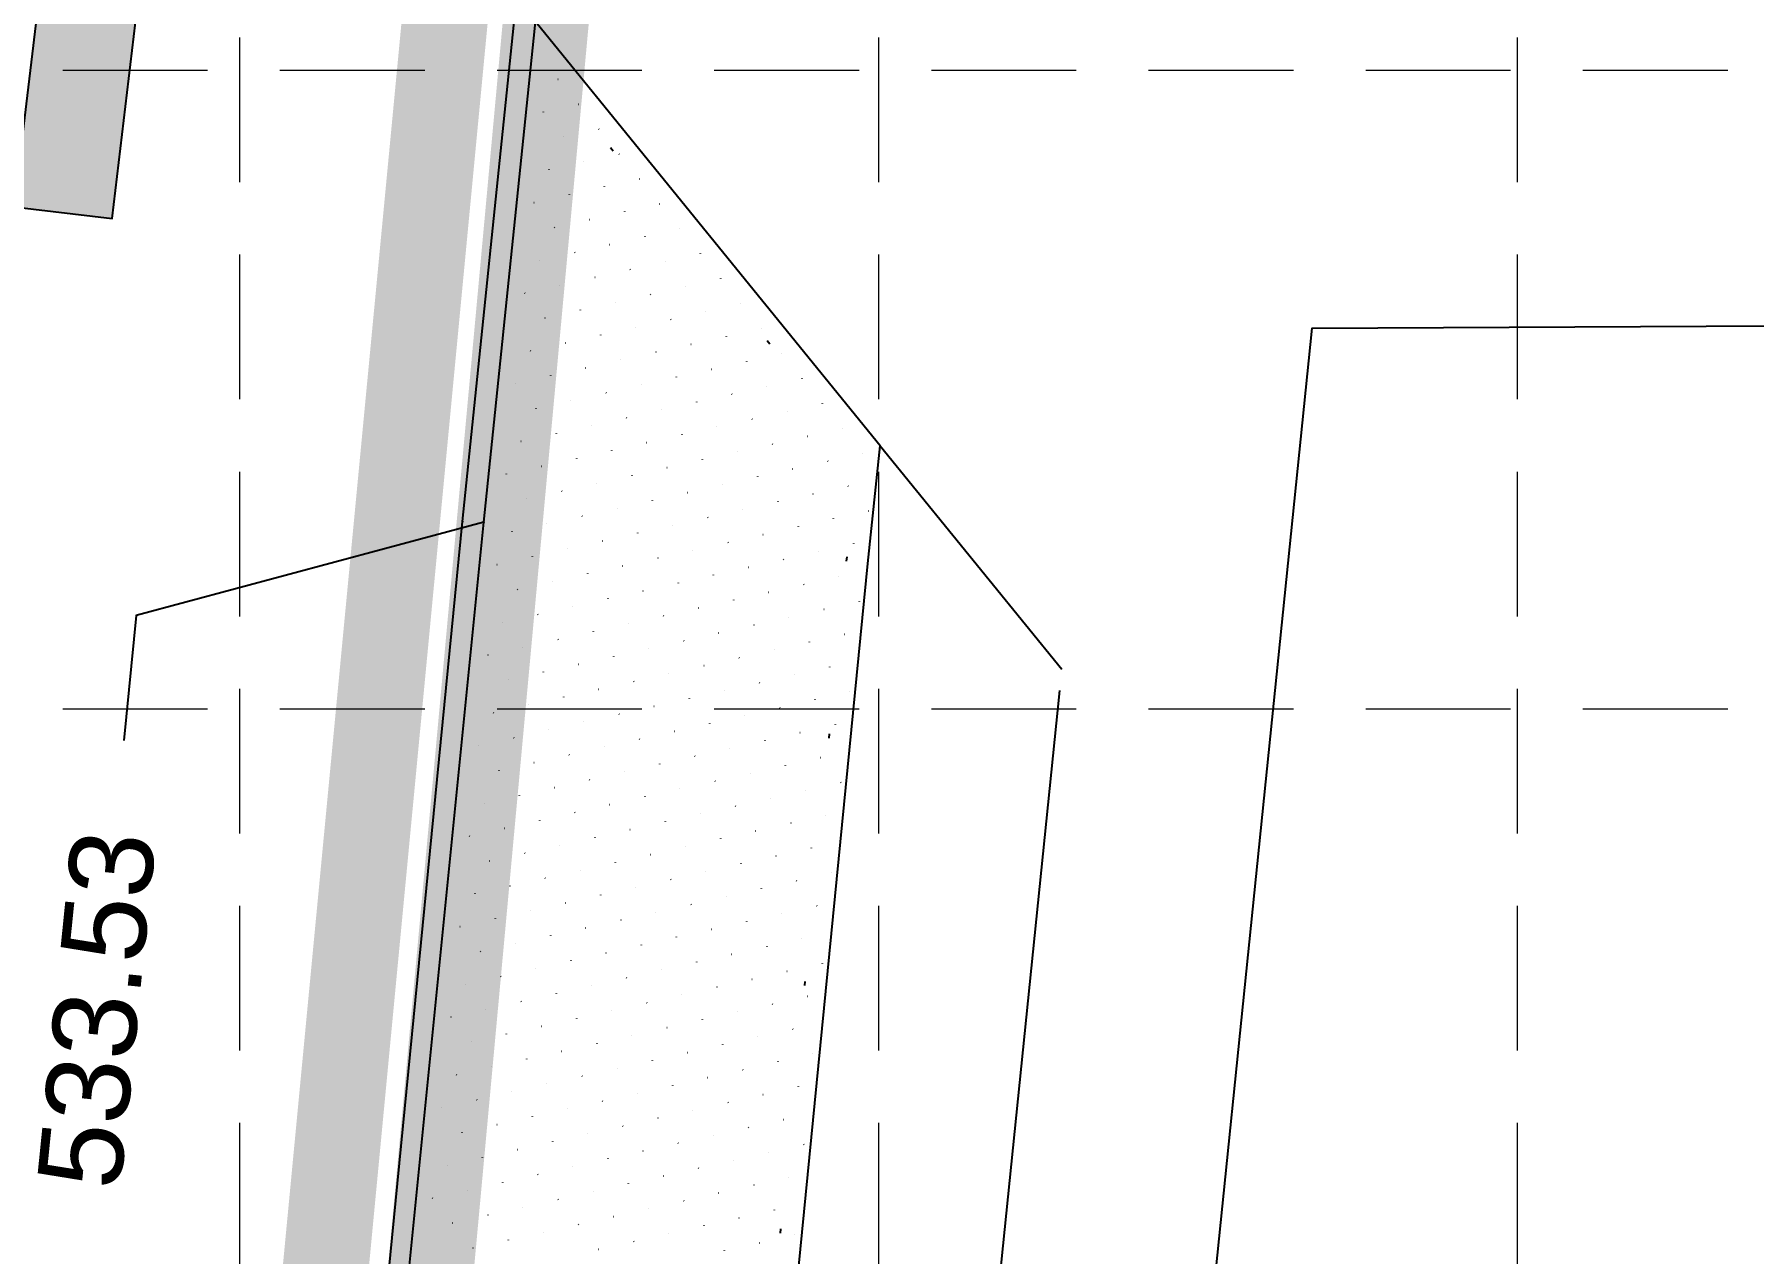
# Model space of a CAD drawing. Header units: feet. Extents: x 6046 to 7000, y 4530 to 5165.
# Drawn here: x 6101.21 to 6141.29, y 4898.81 to 4927.24 of the extents above; entities that cross this region are included whole.
import ezdxf
from ezdxf.enums import TextEntityAlignment as Align

# ---------------------------------------------------------------- set-up
doc = ezdxf.new("R2010")
doc.units = ezdxf.units.FT
doc.header["$LTSCALE"] = 30
doc.header["$MEASUREMENT"] = 0
for name, pattern in [('DASH', [1, 0.5, -0.5]), ('DOTS', [0.1901, 0.0001, -0.19]), ('HIDDEN', [0.375, 0.25, -0.125]), ('LEADER_LINE', [2, 1, 1])]:
    doc.linetypes.add(name, pattern=pattern)
for name, color, linetype in [('1 FLOW ARROWS', 7, 'Continuous'), ('1 LIMITS OF DISTURBANCE', 1, 'DASH'), ('1STAIR', 1, 'Continuous'), ('20070516_TOPO', 1, 'Continuous'), ('GRID', 254, 'HIDDEN'), ('PROPOSED_CURB', 1, 'Continuous'), ('PROPOSED_SW', 1, 'Continuous'), ('SILT FENCE', 200, 'Continuous'), ('TOPO_MAP', 1, 'Continuous')]:
    doc.layers.add(name, color=color, linetype=linetype)
doc.styles.get("Standard").update_dxf_attribs({"font": 'ARIAL.TTF'})

# ---------------------------------------------------------------- blocks, each defined once
blk = doc.blocks.new('arrow')
blk.add_lwpolyline([(-67.00679329302966, -25.35842018353742), (-59.3270347441985, -25.41938721699262), (-59.57091179542658, -56.1384215279777), (-51.89114823905948, -56.19938584448118), (-51.64727869913713, -25.48035696739953), (-43.96752265407486, -25.54132400085473), (-55.30425519266737, -2.410587189246144), (-67.00678578172392, -25.35840795725562)], close=True)
at = {"color": 254}
for points in [[(-43.96751955730906, -25.54132267721434), (-67.00679354271597, -25.35841771446121), (-55.30425158724847, -2.410596210431322), (-67.00679354271597, -25.35841771446121)], [(-59.57090883123692, -56.13841801592571), (-51.89115083610795, -56.19938633684342), (-59.32703554756517, -25.41938603537892), (-51.64727755243712, -25.48035435629663)]]:
    blk.add_solid(points, dxfattribs=at)

msp = doc.modelspace()

# ---------------------------------------------------------------- linework, layer by layer
at = {"layer": '1STAIR', "color": 7, "linetype": 'Continuous', "flags": 128}
for points in [[(6120.923564118218, 4917.647890701894), (6125.157061563222, 4912.437205727884)], [(6125.105512984816, 4911.939006392071), (6119.360511900265, 4855.649277714367)]]:
    msp.add_lwpolyline(points, dxfattribs=at)
at = {"layer": '20070516_TOPO', "color": 7, "linetype": 'Continuous'}
for p, q in [((6111.18982539795, 4915.882213869289), (6112.536304934628, 4928.895482576649)), ((6111.686527478309, 4915.867171574632), (6113.03892088159, 4928.952961248573)), ((6106.811219604154, 4871.306683298197), (6111.18982539795, 4915.882213869289)), ((6107.229101919643, 4871.258096200383), (6111.686527478309, 4915.867171574632))]:
    msp.add_line(p, q, dxfattribs=at)
for p in [(6111.18982539795, 4915.882213869289), (6111.686527478309, 4915.867171574632)]:
    msp.add_point(p, dxfattribs=at)
at = {"layer": 'GRID', "color": 252, "linetype": 'HIDDEN', "lineweight": 0, "ltscale": 0.45}
for p, q in [((6105.994717544774, 5149.919609914099), (6105.994717544774, 4628.518713058065)), ((6120.885967544771, 5149.919609914099), (6120.885967544771, 4628.518713058065)), ((6135.777217544768, 5149.919609914099), (6135.777217544768, 4628.518713058065)), ((6061.370755164296, 4926.409482392954), (6984.628255164082, 4926.409482392954)), ((6061.370755164296, 4911.518232392958), (6984.628255164082, 4911.518232392958))]:
    msp.add_line(p, q, dxfattribs=at)
at = {"layer": 'PROPOSED_CURB', "color": 7, "linetype": 'Continuous', "flags": 128}
for points in [[(6101.579857872245, 4815.287559686318), (6104.470273674716, 4843.52439630758), (6114.339965635573, 4851.561127670384), (6116.262159595874, 4870.339282967279), (6120.639700766554, 4914.904448736434), (6120.923564118218, 4917.647890701894), (6112.931193969548, 4927.485081719818), (6119.599731667234, 4996.92414139277)], [(6113.41378239654, 4926.199569811601), (6113.416940682957, 4926.195693572841)], [(6113.88752535896, 4925.61813399781), (6113.890683645377, 4925.614257759052)], [(6113.069218063961, 4925.435108942285), (6113.072376350377, 4925.431232703527)], [(6113.542961026381, 4924.853673128496), (6113.546119312797, 4924.849796889737)], [(6114.361268321381, 4925.03669818402), (6114.364426607796, 4925.032821945262)], [(6114.835011283801, 4924.45526237023), (6114.838169570216, 4924.451386131472)], [(6113.198396693801, 4924.08921225918), (6113.201554980217, 4924.085336020422)], [(6114.016703988801, 4924.272237314706), (6114.019862275217, 4924.268361075947)], [(6114.49044695122, 4923.690801500916), (6114.493605237637, 4923.686925262156)], [(6115.308754246221, 4923.873826556441), (6115.311912532637, 4923.869950317681)], [(6112.85383236122, 4923.324751389866), (6112.856990647637, 4923.320875151107)], [(6113.67213965622, 4923.507776445391), (6113.675297942636, 4923.503900206631)], [(6115.78249720864, 4923.29239074265), (6115.785655495057, 4923.288514503892)], [(6114.14588261864, 4922.9263406316), (6114.149040905057, 4922.922464392842)], [(6114.96418991364, 4923.109365687125), (6114.967348200056, 4923.105489448367)], [(6113.32757532364, 4922.743315576075), (6113.330733610056, 4922.739439337317)], [(6115.43793287606, 4922.527929873336), (6115.441091162476, 4922.524053634577)], [(6116.25624017106, 4922.71095492886), (6116.259398457476, 4922.707078690102)], [(6112.98301099106, 4921.978854706761), (6112.986169277477, 4921.974978468003)], [(6113.80131828606, 4922.161879762286), (6113.804476572476, 4922.158003523527)], [(6114.61962558106, 4922.34490481781), (6114.622783867476, 4922.341028579052)], [(6116.729983133479, 4922.12951911507), (6116.733141419896, 4922.125642876312)], [(6114.275061248481, 4921.580443948496), (6114.278219534896, 4921.576567709737)], [(6115.09336854348, 4921.76346900402), (6115.096526829896, 4921.759592765262)], [(6115.91167583848, 4921.946494059546), (6115.914834124896, 4921.942617820787)], [(6112.63844665848, 4921.214393837447), (6112.641604944895, 4921.210517598687)], [(6113.456753953479, 4921.397418892971), (6113.459912239896, 4921.393542654212)], [(6115.5671115059, 4921.182033190231), (6115.570269792316, 4921.178156951471)], [(6116.3854188009, 4921.365058245756), (6116.388577087316, 4921.361182006996)], [(6117.2037260959, 4921.548083301281), (6117.206884382315, 4921.544207062521)], [(6113.930496915899, 4920.815983079181), (6113.933655202315, 4920.812106840423)], [(6114.7488042109, 4920.999008134706), (6114.751962497317, 4920.995131895947)], [(6116.85916176332, 4920.783622431965), (6116.862320049736, 4920.779746193207)], [(6117.67746905832, 4920.96664748749), (6117.680627344736, 4920.962771248732)], [(6113.1121896209, 4920.632958023656), (6113.115347907315, 4920.629081784897)], [(6115.22254717332, 4920.417572320915), (6115.225705459737, 4920.413696082157)], [(6116.04085446832, 4920.60059737644), (6116.044012754736, 4920.596721137682)], [(6118.15121202074, 4920.3852116737), (6118.154370307156, 4920.381335434942)], [(6113.58593258332, 4920.051522209866), (6113.589090869736, 4920.047645971107)], [(6114.404239878319, 4920.234547265391), (6114.407398164735, 4920.230671026633)], [(6116.51459743074, 4920.01916156265), (6116.517755717156, 4920.015285323892)], [(6117.332904725739, 4920.202186618176), (6117.336063012156, 4920.198310379417)], [(6112.76762528832, 4919.868497154341), (6112.770783574736, 4919.864620915583)], [(6114.87798284074, 4919.653111451601), (6114.881141127155, 4919.649235212843)], [(6115.696290135739, 4919.836136507126), (6115.699448422156, 4919.832260268367)], [(6117.80664768816, 4919.620750804386), (6117.809805974576, 4919.616874565627)], [(6118.624954983159, 4919.80377585991), (6118.628113269576, 4919.799899621152)], [(6113.241368250739, 4919.287061340551), (6113.244526537156, 4919.283185101793)], [(6114.05967554574, 4919.470086396076), (6114.062833832156, 4919.466210157318)], [(6116.170033098159, 4919.254700693336), (6116.173191384575, 4919.250824454577)], [(6116.988340393159, 4919.43772574886), (6116.991498679576, 4919.433849510102)], [(6119.098697945579, 4919.222340046121), (6119.101856231996, 4919.218463807361)], [(6112.423060955739, 4919.104036285026), (6112.426219242156, 4919.100160046268)], [(6114.533418508159, 4918.888650582287), (6114.536576794576, 4918.884774343527)], [(6115.35172580316, 4919.071675637811), (6115.354884089576, 4919.067799399052)], [(6117.462083355579, 4918.856289935071), (6117.465241641995, 4918.852413696311)], [(6118.280390650579, 4919.039314990596), (6118.283548936995, 4919.035438751836)], [(6112.896803918159, 4918.522600471237), (6112.899962204576, 4918.518724232477)], [(6113.715111213159, 4918.705625526762), (6113.718269499575, 4918.701749288002)], [(6115.825468765579, 4918.490239824021), (6115.828627051996, 4918.486363585263)], [(6116.64377606058, 4918.673264879546), (6116.646934346995, 4918.669388640787)], [(6118.754133612999, 4918.457879176805), (6118.757291899415, 4918.454002938047)], [(6119.572440907998, 4918.64090423233), (6119.575599194415, 4918.637027993572)], [(6114.188854175579, 4918.124189712971), (6114.192012461996, 4918.120313474213)], [(6115.007161470578, 4918.307214768496), (6115.010319756995, 4918.303338529737)], [(6117.117519023, 4918.091829065756), (6117.120677309415, 4918.087952826997)], [(6117.935826317999, 4918.27485412128), (6117.938984604415, 4918.270977882522)], [(6120.046183870419, 4918.05946841854), (6120.049342156835, 4918.055592179781)], [(6112.55223958558, 4917.758139601921), (6112.555397871995, 4917.754263363163)], [(6113.370546880579, 4917.941164657446), (6113.373705166995, 4917.937288418687)], [(6114.662597137999, 4917.542753899181), (6114.665755424415, 4917.538877660423)], [(6115.480904432999, 4917.725778954706), (6115.484062719415, 4917.721902715947)], [(6116.299211727998, 4917.908804010231), (6116.302370014415, 4917.904927771473)], [(6118.409569280419, 4917.69341830749), (6118.412727566835, 4917.689542068732)], [(6119.227876575419, 4917.876443363015), (6119.231034861835, 4917.872567124257)], [(6113.025982548, 4917.176703788131), (6113.029140834416, 4917.172827549373)], [(6113.844289842999, 4917.359728843656), (6113.847448129415, 4917.355852604897)], [(6115.954647395419, 4917.144343140915), (6115.957805681835, 4917.140466902158)], [(6116.772954690418, 4917.327368196441), (6116.776112976835, 4917.323491957683)], [(6117.59126198542, 4917.510393251965), (6117.594420271836, 4917.506517013207)], [(6119.701619537839, 4917.295007549225), (6119.704777824255, 4917.291131310467)], [(6120.519926832839, 4917.47803260475), (6120.523085119255, 4917.474156365992)], [(6112.207675252999, 4916.993678732607), (6112.210833539416, 4916.989802493848)], [(6114.31803280542, 4916.778293029866), (6114.321191091835, 4916.774416791108)], [(6115.136340100419, 4916.961318085391), (6115.139498386835, 4916.957441846633)], [(6117.246697652839, 4916.745932382652), (6117.249855939254, 4916.742056143892)], [(6118.065004947839, 4916.928957438176), (6118.068163234256, 4916.925081199417)], [(6118.88331224284, 4917.1119824937), (6118.886470529255, 4917.108106254942)], [(6112.681418215418, 4916.412242918817), (6112.684576501835, 4916.408366680058)], [(6113.499725510419, 4916.595267974341), (6113.502883796836, 4916.591391735583)], [(6115.610083062839, 4916.379882271602), (6115.613241349255, 4916.376006032842)], [(6116.428390357839, 4916.562907327126), (6116.431548644255, 4916.559031088367)], [(6118.538747910258, 4916.347521624386), (6118.541906196675, 4916.343645385627)], [(6119.357055205259, 4916.530546679911), (6119.360213491675, 4916.526670441152)], [(6120.175362500259, 4916.713571735436), (6120.178520786675, 4916.709695496676)], [(6113.973468472838, 4916.013832160552), (6113.976626759255, 4916.009955921792)], [(6114.791775767839, 4916.196857216076), (6114.794934054255, 4916.192980977317)], [(6116.902133320259, 4915.981471513336), (6116.905291606675, 4915.977595274577)], [(6117.720440615259, 4916.164496568861), (6117.723598901674, 4916.160620330102)], [(6119.830798167678, 4915.94911086612), (6119.833956454095, 4915.945234627361)], [(6120.649105462679, 4916.132135921645), (6120.652263749095, 4916.128259682887)], [(6112.336853882839, 4915.647782049502), (6112.340012169255, 4915.643905810743)], [(6113.155161177839, 4915.830807105027), (6113.158319464255, 4915.826930866268)], [(6115.265518730259, 4915.615421402286), (6115.268677016675, 4915.611545163527)], [(6116.083826025259, 4915.798446457811), (6116.086984311675, 4915.794570219053)], [(6118.194183577679, 4915.583060755071), (6118.197341864095, 4915.579184516312)], [(6119.012490872678, 4915.766085810596), (6119.015649159095, 4915.762209571837)], [(6113.628904140259, 4915.249371291236), (6113.632062426675, 4915.245495052478)], [(6114.447211435258, 4915.432396346761), (6114.450369721675, 4915.428520108003)], [(6116.557568987679, 4915.217010644021), (6116.560727274095, 4915.213134405262)], [(6117.375876282678, 4915.400035699546), (6117.379034569095, 4915.396159460787)], [(6119.486233835099, 4915.184649996805), (6119.489392121514, 4915.180773758048)], [(6120.304541130098, 4915.36767505233), (6120.307699416515, 4915.363798813572)], [(6111.99228955026, 4914.883321180187), (6111.995447836675, 4914.879444941428)], [(6112.810596845259, 4915.066346235712), (6112.813755131675, 4915.062469996953)], [(6114.920954397679, 4914.850960532971), (6114.924112684094, 4914.847084294213)], [(6115.739261692678, 4915.033985588496), (6115.742419979095, 4915.030109349737)], [(6117.849619245098, 4914.818599885755), (6117.852777531515, 4914.814723646998)], [(6118.667926540098, 4915.001624941281), (6118.671084826515, 4914.997748702523)], [(6113.284339807679, 4914.484910421921), (6113.287498094095, 4914.481034183164)], [(6114.102647102679, 4914.667935477446), (6114.105805389095, 4914.664059238688)], [(6116.213004655098, 4914.452549774705), (6116.216162941514, 4914.448673535948)], [(6117.031311950098, 4914.635574830231), (6117.034470236515, 4914.631698591473)], [(6119.141669502518, 4914.420189127492), (6119.144827788935, 4914.416312888732)], [(6119.959976797519, 4914.603214183016), (6119.963135083935, 4914.599337944257)], [(6112.466032512679, 4914.301885366396), (6112.469190799095, 4914.298009127639)], [(6114.576390065099, 4914.086499663656), (6114.579548351515, 4914.082623424898)], [(6115.394697360099, 4914.269524719181), (6115.397855646514, 4914.265648480423)], [(6117.505054912518, 4914.054139016442), (6117.508213198934, 4914.050262777682)], [(6118.323362207518, 4914.237164071966), (6118.326520493934, 4914.233287833207)], [(6120.433719759939, 4914.021778369226), (6120.436878046355, 4914.017902130467)], [(6112.121468180098, 4913.537424497083), (6112.124626466515, 4913.533548258323)], [(6112.939775475099, 4913.720449552607), (6112.942933761515, 4913.716573313848)], [(6113.758082770099, 4913.903474608132), (6113.761241056515, 4913.899598369373)], [(6115.868440322519, 4913.688088905392), (6115.871598608935, 4913.684212666632)], [(6116.686747617518, 4913.871113960916), (6116.689905903934, 4913.867237722157)], [(6118.797105169938, 4913.655728258176), (6118.800263456354, 4913.651852019417)], [(6119.615412464937, 4913.838753313701), (6119.618570751354, 4913.834877074942)], [(6113.413518437518, 4913.139013738817), (6113.416676723935, 4913.135137500058)], [(6114.231825732519, 4913.322038794342), (6114.234984018935, 4913.318162555583)], [(6115.050133027518, 4913.505063849867), (6115.053291313935, 4913.501187611108)], [(6117.160490579939, 4913.289678147126), (6117.163648866354, 4913.285801908367)], [(6117.978797874938, 4913.472703202651), (6117.981956161354, 4913.468826963892)], [(6120.089155427358, 4913.257317499911), (6120.092313713773, 4913.253441261152)], [(6111.776903847519, 4912.772963627767), (6111.780062133935, 4912.769087389008)], [(6112.595211142519, 4912.955988683292), (6112.598369428934, 4912.952112444534)], [(6114.705568694938, 4912.740602980552), (6114.708726981355, 4912.736726741792)], [(6115.523875989938, 4912.923628036076), (6115.527034276355, 4912.919751797318)], [(6116.342183284938, 4913.106653091601), (6116.345341571355, 4913.102776852842)], [(6118.452540837358, 4912.891267388861), (6118.455699123774, 4912.887391150102)], [(6119.270848132358, 4913.074292444386), (6119.274006418774, 4913.070416205627)], [(6113.068954104939, 4912.374552869502), (6113.072112391354, 4912.370676630743)], [(6113.887261399938, 4912.557577925027), (6113.890419686354, 4912.553701686268)], [(6115.997618952358, 4912.342192222286), (6116.000777238774, 4912.338315983528)], [(6116.815926247358, 4912.525217277811), (6116.819084533775, 4912.521341039052)], [(6117.634233542358, 4912.708242333336), (6117.637391828775, 4912.704366094577)], [(6119.744591094778, 4912.492856630595), (6119.747749381194, 4912.488980391838)], [(6112.250646809939, 4912.191527813977), (6112.253805096355, 4912.187651575218)], [(6114.361004362358, 4911.976142111236), (6114.364162648774, 4911.972265872479)], [(6115.179311657358, 4912.159167166761), (6115.182469943774, 4912.155290928003)], [(6117.289669209777, 4911.943781464021), (6117.292827496194, 4911.939905225263)], [(6118.107976504778, 4912.126806519545), (6118.111134791195, 4912.122930280788)], [(6118.926283799778, 4912.309831575071), (6118.929442086194, 4912.305955336313)], [(6112.724389772358, 4911.610092000186), (6112.727548058775, 4911.606215761429)], [(6113.542697067359, 4911.793117055712), (6113.545855353775, 4911.789240816954)], [(6115.653054619778, 4911.577731352972), (6115.656212906194, 4911.573855114213)], [(6116.471361914778, 4911.760756408496), (6116.474520201194, 4911.756880169738)], [(6118.581719467197, 4911.545370705756), (6118.584877753614, 4911.541494466997)], [(6119.400026762198, 4911.728395761282), (6119.403185048614, 4911.724519522522)], [(6120.218334057198, 4911.911420816806), (6120.221492343614, 4911.907544578047)], [(6111.906082477359, 4911.427066944662), (6111.909240763775, 4911.423190705904)], [(6114.016440029778, 4911.211681241923), (6114.019598316195, 4911.207805003163)], [(6114.834747324779, 4911.394706297447), (6114.837905611194, 4911.390830058688)], [(6116.945104877198, 4911.179320594707), (6116.948263163614, 4911.175444355948)], [(6117.763412172198, 4911.362345650232), (6117.766570458613, 4911.358469411472)], [(6119.873769724617, 4911.146959947491), (6119.876928011034, 4911.143083708732)], [(6112.379825439778, 4910.845631130873), (6112.382983726195, 4910.841754892113)], [(6113.198132734778, 4911.028656186397), (6113.201291021195, 4911.024779947638)], [(6115.308490287198, 4910.813270483657), (6115.311648573615, 4910.809394244898)], [(6116.126797582198, 4910.996295539182), (6116.129955868614, 4910.992419300423)], [(6118.237155134618, 4910.780909836441), (6118.240313421034, 4910.777033597682)], [(6119.055462429617, 4910.963934891966), (6119.058620716033, 4910.960058653207)], [(6111.561518144778, 4910.662606075347), (6111.564676431194, 4910.658729836588)], [(6113.671875697198, 4910.447220372607), (6113.675033983614, 4910.443344133848)], [(6114.490182992198, 4910.630245428132), (6114.493341278615, 4910.626369189373)], [(6116.600540544618, 4910.414859725392), (6116.603698831034, 4910.410983486632)], [(6117.418847839618, 4910.597884780917), (6117.422006126034, 4910.594008542158)], [(6119.529205392038, 4910.382499078176), (6119.532363678453, 4910.378622839417)], [(6112.035261107198, 4910.081170261557), (6112.038419393614, 4910.077294022798)], [(6112.853568402198, 4910.264195317082), (6112.856726688614, 4910.260319078323)], [(6114.963925954617, 4910.048809614342), (6114.967084241034, 4910.044933375583)], [(6115.782233249618, 4910.231834669867), (6115.785391536035, 4910.227958431108)], [(6117.892590802038, 4910.016448967126), (6117.895749088454, 4910.012572728368)], [(6118.710898097038, 4910.199474022651), (6118.714056383454, 4910.195597783892)], [(6113.327311364618, 4909.682759503292), (6113.330469651034, 4909.678883264533)], [(6114.145618659618, 4909.865784558817), (6114.148776946034, 4909.861908320058)], [(6116.255976212037, 4909.650398856076), (6116.259134498454, 4909.646522617319)], [(6117.074283507038, 4909.833423911601), (6117.077441793454, 4909.829547672843)], [(6119.184641059458, 4909.618038208861), (6119.187799345874, 4909.614161970103)], [(6120.002948354458, 4909.801063264385), (6120.006106640873, 4909.797187025628)], [(6111.690696774618, 4909.316709392242), (6111.693855061035, 4909.312833153484)], [(6112.509004069619, 4909.499734447767), (6112.512162356034, 4909.495858209008)], [(6114.619361622038, 4909.284348745026), (6114.622519908454, 4909.280472506269)], [(6115.437668917038, 4909.467373800552), (6115.440827203453, 4909.463497561794)], [(6117.548026469457, 4909.251988097812), (6117.551184755874, 4909.248111859053)], [(6118.366333764458, 4909.435013153337), (6118.369492050874, 4909.431136914578)], [(6112.164439737038, 4908.735273578453), (6112.167598023455, 4908.731397339694)], [(6112.982747032038, 4908.918298633977), (6112.985905318455, 4908.914422395219)], [(6113.801054327038, 4909.101323689502), (6113.804212613454, 4909.097447450744)], [(6115.911411879458, 4908.885937986763), (6115.914570165874, 4908.882061748003)], [(6116.729719174457, 4909.068963042287), (6116.732877460873, 4909.065086803528)], [(6118.840076726877, 4908.853577339547), (6118.843235013293, 4908.849701100788)], [(6119.658384021877, 4909.036602395072), (6119.661542308294, 4909.032726156312)], [(6111.346132442038, 4908.552248522928), (6111.349290728454, 4908.548372284169)], [(6113.456489994458, 4908.336862820187), (6113.459648280875, 4908.332986581428)], [(6114.274797289458, 4908.519887875713), (6114.277955575874, 4908.516011636953)], [(6115.093104584458, 4908.702912931237), (6115.096262870874, 4908.699036692478)], [(6117.203462136878, 4908.487527228497), (6117.206620423293, 4908.483650989738)], [(6118.021769431877, 4908.670552284022), (6118.024927718294, 4908.666676045263)], [(6111.819875404458, 4907.970812709138), (6111.823033690874, 4907.966936470379)], [(6112.638182699458, 4908.153837764663), (6112.641340985874, 4908.149961525904)], [(6114.748540251878, 4907.938452061922), (6114.751698538294, 4907.934575823163)], [(6115.566847546878, 4908.121477117447), (6115.570005833294, 4908.117600878688)], [(6116.385154841878, 4908.304502172972), (6116.388313128294, 4908.300625934213)], [(6118.495512394297, 4908.089116470232), (6118.498670680713, 4908.085240231472)], [(6119.313819689297, 4908.272141525757), (6119.316977975714, 4908.268265286998)], [(6113.111925661878, 4907.572401950873), (6113.115083948293, 4907.568525712113)], [(6113.930232956877, 4907.755427006397), (6113.933391243294, 4907.751550767638)], [(6116.040590509298, 4907.540041303657), (6116.043748795714, 4907.536165064898)], [(6116.858897804298, 4907.723066359182), (6116.862056090714, 4907.719190120423)], [(6117.677205099298, 4907.906091414707), (6117.680363385713, 4907.902215175948)], [(6119.787562651717, 4907.690705711966), (6119.790720938133, 4907.686829473208)], [(6111.475311071878, 4907.206351839823), (6111.478469358294, 4907.202475601063)], [(6112.293618366878, 4907.389376895348), (6112.296776653294, 4907.385500656589)], [(6114.403975919297, 4907.173991192607), (6114.407134205713, 4907.170114953848)], [(6115.222283214297, 4907.357016248132), (6115.225441500714, 4907.353140009373)], [(6117.332640766717, 4907.141630545392), (6117.335799053134, 4907.137754306634)], [(6118.150948061718, 4907.324655600916), (6118.154106348134, 4907.320779362159)], [(6118.969255356717, 4907.507680656441), (6118.972413643133, 4907.503804417683)], [(6112.767361329298, 4906.807941081557), (6112.770519615714, 4906.8040648428)], [(6113.585668624298, 4906.990966137082), (6113.588826910714, 4906.987089898324)], [(6115.696026176717, 4906.775580434342), (6115.699184463134, 4906.771704195584)], [(6116.514333471717, 4906.958605489866), (6116.517491758133, 4906.954729251109)], [(6118.624691024137, 4906.743219787127), (6118.627849310554, 4906.739343548368)], [(6119.442998319138, 4906.926244842652), (6119.446156605553, 4906.922368603893)], [(6111.130746739298, 4906.441890970507), (6111.133905025715, 4906.43801473175)], [(6111.949054034298, 4906.624916026032), (6111.952212320714, 4906.621039787274)], [(6114.059411586718, 4906.409530323293), (6114.062569873134, 4906.405654084534)], [(6114.877718881718, 4906.592555378817), (6114.880877168133, 4906.588679140059)], [(6116.988076434137, 4906.377169676077), (6116.991234720554, 4906.373293437318)], [(6117.806383729137, 4906.560194731603), (6117.809542015553, 4906.556318492843)], [(6112.422796996718, 4906.043480212243), (6112.425955283134, 4906.039603973484)], [(6113.241104291718, 4906.226505267768), (6113.244262578134, 4906.222629029009)], [(6115.351461844138, 4906.011119565027), (6115.354620130553, 4906.007243326269)], [(6116.169769139137, 4906.194144620553), (6116.172927425553, 4906.190268381793)], [(6118.280126691557, 4905.978758917812), (6118.283284977973, 4905.974882679053)], [(6119.098433986556, 4906.161783973337), (6119.101592272973, 4906.157907734578)], [(6111.604489701717, 4905.860455156718), (6111.607647988134, 4905.856578917959)], [(6113.714847254138, 4905.645069453978), (6113.718005540554, 4905.641193215219)], [(6114.533154549138, 4905.828094509503), (6114.536312835554, 4905.824218270744)], [(6116.643512101557, 4905.612708806762), (6116.646670387973, 4905.608832568003)], [(6117.461819396557, 4905.795733862287), (6117.464977682973, 4905.791857623528)], [(6119.572176948976, 4905.580348159547), (6119.575335235393, 4905.576471920788)], [(6112.078232664137, 4905.279019342928), (6112.081390950553, 4905.275143104169)], [(6112.896539959137, 4905.462044398453), (6112.899698245554, 4905.458168159694)], [(6115.006897511557, 4905.246658695713), (6115.010055797974, 4905.242782456953)], [(6115.825204806558, 4905.429683751237), (6115.828363092974, 4905.425807512478)], [(6117.935562358977, 4905.214298048497), (6117.938720645393, 4905.210421809738)], [(6118.753869653977, 4905.397323104022), (6118.757027940393, 4905.393446865263)], [(6111.259925369138, 4905.095994287403), (6111.263083655554, 4905.092118048644)], [(6113.370282921557, 4904.880608584663), (6113.373441207974, 4904.876732345903)], [(6114.188590216557, 4905.063633640188), (6114.191748502973, 4905.059757401429)], [(6116.298947768977, 4904.848247937447), (6116.302106055394, 4904.844371698689)], [(6117.117255063978, 4905.031272992972), (6117.120413350393, 4905.027396754213)], [(6119.227612616397, 4904.815887290231), (6119.230770902813, 4904.812011051474)], [(6110.915361036558, 4904.331533418088), (6110.918519322974, 4904.327657179329)], [(6111.733668331558, 4904.514558473613), (6111.736826617974, 4904.510682234854)], [(6112.551975626558, 4904.697583529138), (6112.555133912973, 4904.693707290379)], [(6114.662333178977, 4904.482197826397), (6114.665491465394, 4904.47832158764)], [(6115.480640473977, 4904.665222881922), (6115.483798760393, 4904.661346643164)], [(6117.590998026397, 4904.449837179182), (6117.594156312814, 4904.445960940424)], [(6118.409305321397, 4904.632862234706), (6118.412463607813, 4904.628985995949)], [(6112.207411293978, 4903.933122659823), (6112.210569580394, 4903.929246421065)], [(6113.025718588978, 4904.116147715347), (6113.028876875394, 4904.11227147659)], [(6113.844025883977, 4904.299172770872), (6113.847184170393, 4904.295296532114)], [(6115.954383436397, 4904.083787068133), (6115.957541722813, 4904.079910829374)], [(6116.772690731396, 4904.266812123657), (6116.775849017813, 4904.262935884899)], [(6118.883048283817, 4904.051426420917), (6118.886206570233, 4904.047550182158)], [(6111.389103998978, 4903.750097604297), (6111.392262285394, 4903.74622136554)], [(6113.499461551398, 4903.534711901558), (6113.502619837814, 4903.530835662799)], [(6114.317768846397, 4903.717736957083), (6114.320927132813, 4903.713860718324)], [(6115.136076141397, 4903.900762012608), (6115.139234427813, 4903.896885773849)], [(6117.246433693816, 4903.685376309867), (6117.249591980233, 4903.681500071109)], [(6118.064740988817, 4903.868401365392), (6118.067899275233, 4903.864525126633)], [(6111.862846961397, 4903.168661790508), (6111.866005247814, 4903.164785551749)], [(6112.681154256397, 4903.351686846034), (6112.684312542814, 4903.347810607274)], [(6114.791511808818, 4903.136301143293), (6114.794670095233, 4903.132424904534)], [(6115.609819103817, 4903.319326198818), (6115.612977390233, 4903.315449960059)], [(6116.428126398817, 4903.502351254343), (6116.431284685233, 4903.498475015584)], [(6118.538483951236, 4903.286965551602), (6118.541642237653, 4903.283089312843)], [(6119.356791246237, 4903.469990607127), (6119.359949532653, 4903.466114368368)], [(6111.044539666397, 4902.985636734984), (6111.047697952814, 4902.981760496225)], [(6113.154897218817, 4902.770251032243), (6113.158055505233, 4902.766374793484)], [(6113.973204513817, 4902.953276087768), (6113.976362800234, 4902.949399849009)], [(6116.083562066237, 4902.737890385028), (6116.086720352653, 4902.734014146269)], [(6116.901869361237, 4902.920915440553), (6116.905027647653, 4902.917039201793)], [(6117.720176656237, 4903.103940496077), (6117.723334942652, 4903.100064257318)], [(6111.518282628817, 4902.404200921193), (6111.521440915233, 4902.400324682434)], [(6112.336589923817, 4902.587225976718), (6112.339748210234, 4902.583349737959)], [(6114.446947476236, 4902.371840273978), (6114.450105762653, 4902.367964035219)], [(6115.265254771237, 4902.554865329503), (6115.268413057654, 4902.550989090743)], [(6117.375612323657, 4902.339479626762), (6117.378770610073, 4902.335603388004)], [(6118.193919618657, 4902.522504682287), (6118.197077905073, 4902.518628443529)], [(6119.012226913656, 4902.705529737812), (6119.015385200072, 4902.701653499053)], [(6110.699975333818, 4902.221175865669), (6110.703133620234, 4902.217299626909)], [(6112.810332886237, 4902.005790162928), (6112.813491172653, 4902.001913924169)], [(6113.628640181237, 4902.188815218453), (6113.631798467653, 4902.184938979694)], [(6115.738997733657, 4901.973429515712), (6115.742156020073, 4901.969553276954)], [(6116.557305028657, 4902.156454571237), (6116.560463315073, 4902.15257833248)], [(6118.667662581077, 4901.941068868497), (6118.670820867493, 4901.937192629738)], [(6111.173718296238, 4901.639740051878), (6111.176876582654, 4901.63586381312)], [(6111.992025591238, 4901.822765107403), (6111.995183877653, 4901.818888868645)], [(6114.102383143657, 4901.607379404663), (6114.105541430073, 4901.603503165905)], [(6114.920690438656, 4901.790404460187), (6114.923848725073, 4901.78652822143)], [(6117.031047991077, 4901.575018757448), (6117.034206277493, 4901.571142518689)], [(6117.849355286076, 4901.758043812972), (6117.852513572493, 4901.754167574214)], [(6112.465768553658, 4901.241329293613), (6112.468926840073, 4901.237453054855)], [(6113.284075848657, 4901.424354349138), (6113.287234135073, 4901.42047811038)], [(6115.394433401077, 4901.208968646398), (6115.397591687492, 4901.205092407639)], [(6116.212740696076, 4901.391993701922), (6116.215898982493, 4901.388117463164)], [(6118.323098248497, 4901.176607999182), (6118.326256534913, 4901.172731760424)], [(6119.141405543496, 4901.359633054707), (6119.144563829913, 4901.355756815949)], [(6110.829153963657, 4900.875279182564), (6110.832312250073, 4900.871402943805)], [(6111.647461258657, 4901.058304238088), (6111.650619545074, 4901.05442799933)], [(6113.757818811077, 4900.842918535348), (6113.760977097493, 4900.839042296589)], [(6114.576126106077, 4901.025943590873), (6114.579284392493, 4901.022067352114)], [(6116.686483658496, 4900.810557888132), (6116.689641944912, 4900.806681649374)], [(6117.504790953496, 4900.993582943658), (6117.507949239913, 4900.989706704899)], [(6112.121204221076, 4900.476868424298), (6112.124362507493, 4900.47299218554)], [(6112.939511516077, 4900.659893479824), (6112.942669802494, 4900.656017241065)], [(6115.049869068497, 4900.444507777083), (6115.053027354913, 4900.440631538324)], [(6115.868176363497, 4900.627532832608), (6115.871334649913, 4900.623656593849)], [(6117.978533915916, 4900.412147129868), (6117.981692202332, 4900.408270891108)], [(6118.796841210916, 4900.595172185393), (6118.799999497332, 4900.591295946633)], [(6110.484589631077, 4900.110818313249), (6110.487747917493, 4900.10694207449)], [(6111.302896926077, 4900.293843368774), (6111.306055212493, 4900.289967130015)], [(6113.413254478497, 4900.078457666034), (6113.416412764913, 4900.074581427274)], [(6114.231561773497, 4900.261482721558), (6114.234720059913, 4900.257606482799)], [(6116.341919325917, 4900.046097018818), (6116.345077612333, 4900.042220780058)], [(6117.160226620917, 4900.229122074343), (6117.163384907332, 4900.225245835583)], [(6110.958332593497, 4899.529382499459), (6110.961490879913, 4899.5255062607)], [(6111.776639888497, 4899.712407554984), (6111.779798174913, 4899.708531316224)], [(6112.594947183497, 4899.895432610509), (6112.598105469913, 4899.891556371749)], [(6114.705304735917, 4899.680046907768), (6114.708463022333, 4899.676170669009)], [(6115.523612030916, 4899.863071963293), (6115.526770317333, 4899.859195724534)], [(6117.633969583337, 4899.647686260552), (6117.637127869752, 4899.643810021794)], [(6118.452276878336, 4899.830711316077), (6118.455435164752, 4899.826835077319)], [(6112.250382850917, 4899.130971741193), (6112.253541137333, 4899.127095502435)], [(6113.068690145917, 4899.313996796718), (6113.071848432332, 4899.31012055796)], [(6113.886997440916, 4899.497021852243), (6113.890155727333, 4899.493145613485)], [(6115.997354993337, 4899.281636149502), (6116.000513279753, 4899.277759910745)], [(6116.815662288336, 4899.464661205027), (6116.818820574753, 4899.460784966269)], [(6118.926019840756, 4899.249275502288), (6118.929178127172, 4899.245399263529)], [(6111.432075555917, 4898.947946685668), (6111.435233842333, 4898.944070446911)], [(6114.360740403336, 4898.915586038453), (6114.363898689752, 4898.911709799695)], [(6115.179047698336, 4899.098611093978), (6115.182205984753, 4899.094734855219)], [(6117.289405250756, 4898.883225391238), (6117.292563537173, 4898.879349152479)], [(6118.107712545756, 4899.066250446762), (6118.110870832173, 4899.062374208004)]]:
    msp.add_lwpolyline(points, dxfattribs=at)
at = {"layer": 'PROPOSED_CURB', "color": 7, "linetype": 'DOTS', "flags": 128}
for points in [[(6120.142356163631, 4914.955908875812), (6120.404904027645, 4917.493343961567), (6112.407013778727, 4927.337329244465), (6119.082002814525, 4996.766503137344)], [(6115.768435242208, 4870.426853092717), (6120.147041267085, 4915.002365638857)]]:
    msp.add_lwpolyline(points, dxfattribs=at)
at = {"layer": 'PROPOSED_SW', "color": 7, "linetype": 'Continuous', "flags": 128}
for points in [[(6189.831754436683, 4827.143283901537), (6189.874884425582, 4818.597536283309), (6120.569236738146, 4818.247753917994), (6130.993916792855, 4920.38914661665), (6144.77691254428, 4920.458708752143)], [(6125.105512984818, 4911.939006392071), (6119.360511900267, 4855.649277714367)]]:
    msp.add_lwpolyline(points, dxfattribs=at)
at = {"layer": 'TOPO_MAP', "color": 35, "linetype": 'LEADER_LINE', "flags": 128}
msp.add_lwpolyline([(6111.686527478309, 4915.867171574632), (6103.585792211193, 4913.689596796974), (6103.290625512686, 4910.779527898741)], dxfattribs=at)

# ---------------------------------------------------------------- block references
at = {"layer": '1 FLOW ARROWS', "xscale": 0.2999999999992768, "yscale": 0.2999999999992724, "zscale": 0.3, "rotation": 353.6636137403074}
msp.add_blockref('arrow', (6120.353294214375, 4937.988241261026), dxfattribs=at)

# ---------------------------------------------------------------- next in the draw order: wipeouts: each hides what was drawn before it
msp.add_wipeout([(6103.74728479677, 4898.856512252127), (6104.859547879711, 4909.822390925781), (6101.561469795047, 4910.156913184088), (6100.449206712107, 4899.191034510433)]).dxf.layer = 'TOPO_MAP'

# ---------------------------------------------------------------- next in the draw order: linework, layer by layer
at = {"layer": '1 LIMITS OF DISTURBANCE', "ltscale": 0.4, "const_width": 2, "flags": 128}
msp.add_lwpolyline([(6101.167703726478, 4826.861992215197), (6119.466551161527, 5018.638898841248), (6096.138868633785, 5021.33484427322), (6098.286677177435, 5043.496593339501), (6122.310006804312, 5040.952337851828), (6122.384365229991, 5033.901212625695), (6129.795940512593, 5034.292762007542), (6283.720587648517, 5035.175537311063), (6725.260859944116, 5037.676641716148), (6917.798715733665, 5038.140409874421), (6937.026027714959, 5038.213770934881), (6946.048870021687, 5044.103816804984), (6948.989996403687, 5043.940517775536), (6944.621638742966, 5007.269937160116), (6924.922976411758, 4866.502869279039), (6920.125551146614, 4822.964880307773), (6913.674344319621, 4809.279252350098), (6897.416915072889, 4801.376135056101), (6112.118302652429, 4798.149080481058), (6103.895230181781, 4802.972932135841), (6099.857553779031, 4811.488506098983)], close=True, dxfattribs=at)
at = {"layer": 'SILT FENCE', "const_width": 2, "flags": 128}
msp.add_lwpolyline([(6121.850991002213, 5030.724826775914), (6121.106316139559, 5014.099477611305), (6102.85346304556, 4815.962204519008, 0.4818496008973249), (6117.133688014261, 4800.490172242628), (6896.598908062523, 4805.295009587395, 0.3470653068563869), (6918.529617412927, 4828.843823337082), (6946.206348791569, 5041.435469632917)], format="xyb", dxfattribs=at)

# ---------------------------------------------------------------- next in the draw order: texts
at = {"layer": 'TOPO_MAP', "color": 35, "linetype": 'Continuous'}
msp.add_text('533.53', height=1.949999928474426, rotation=84.20832763671865, dxfattribs=at).set_placement((6101.68435432983, 4904.60510161761), align=Align.TOP_CENTER)

doc.saveas('drawing.dxf')
